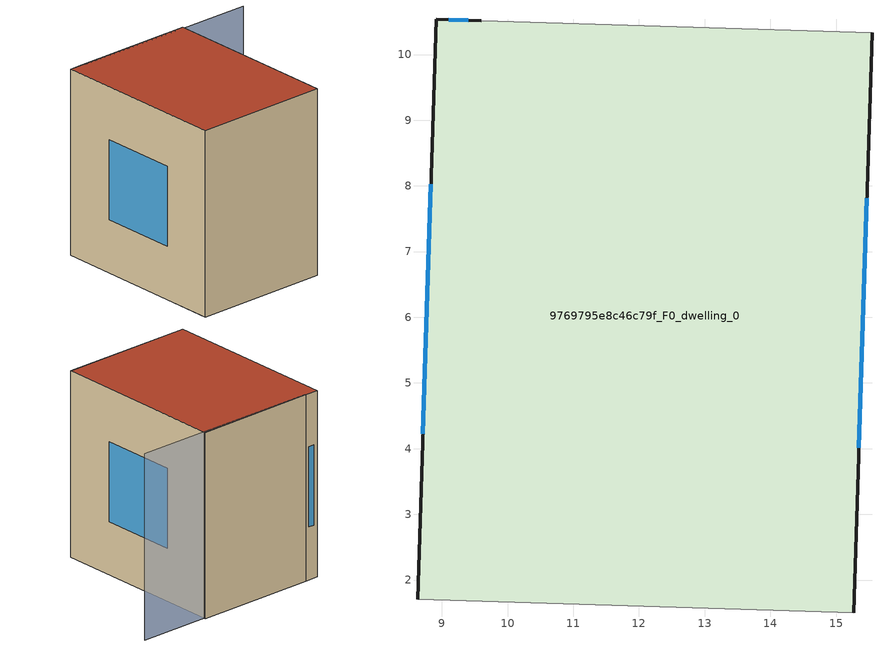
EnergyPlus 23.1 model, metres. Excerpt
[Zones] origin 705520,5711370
9769795e8c46c79f_F0_dwelling_0
 floor ground (EU_floor_Construction): 15.55,10.33 15.27,1.5 8.63,1.71 8.91,10.54 9.6,10.51 z0
 wall outside (EU_wall_Construction): 15.27,1.5 15.55,10.33 / 9.6,10.51 8.91,10.54 8.63,1.71 z0:9
 wall adiabatic (EU_wall_Construction): 15.55,10.33 9.6,10.51 / 8.63,1.71 15.27,1.5 z0:9
 window (EU_Window_Construction): 15.35,4.02 15.47,7.81 / 8.83,8.02 8.71,4.23 / 9.4,10.52 9.11,10.53 z2.56:6.44
 roof outside (EU_roof_Construction): 15.27,1.5 15.55,10.33 9.6,10.51 8.91,10.54 8.63,1.71 z9
shading: 19.03,10.09 9.6,10.47 z0:9
[Building]
EU S2 Campaign: North Axis=0; Terrain=City; Solar Distribution=FullExterior
[Site:Location]
London: Latitude=51.5; Longitude=-0.5; Time Zone=0; Elevation=25
[SizingPeriod:WeatherFileDays]
AnnualSizingPeriod: Begin Month=1; Begin Day of Month=1; End Month=12; End Day of Month=31; Day of Week for Start Day=Monday; Use Weather File Daylight Saving Period=No; Use Weather File Rain and Snow Indicators=No
[MATERIAL]
EU_InternalMass_Material: Roughness=MediumRough; Thickness=0.1; Conductivity=1; Density=1800; Specific Heat=900; Thermal Absorptance=0.9; Solar Absorptance=0.7; Visible Absorptance=0.7
[MATERIAL:NOMASS] Roughness=MediumRough; Thermal Absorptance=0.9; Solar Absorptance=0.7; Visible Absorptance=0.7
Name | Thermal Resistance
EU_wall_NoMass | 0.71061
EU_roof_NoMass | 2.41608
EU_floor_NoMass | 1.75078
[WINDOWMATERIAL:SIMPLEGLAZINGSYSTEM]
EU_Window_SimpleGlazing: UFactor=2.64892; Solar Heat Gain Coefficient=0.76; Visible Transmittance=0.76
[CONSTRUCTION]
EU_wall_Construction: EU_wall_NoMass
EU_roof_Construction: EU_roof_NoMass
EU_floor_Construction: EU_floor_NoMass
EU_InternalMass_Construction: EU_InternalMass_Material
EU_Window_Construction: EU_Window_SimpleGlazing
[ZONE]
9769795e8c46c79f_F0_dwelling_0: Type=1; Multiplier=1; Ceiling Height=autocalculate; Volume=527.889; Floor Area=autocalculate; Part of Total Floor Area=Yes
[INTERNALMASS]
9769795e8c46c79f_F0_dwelling_0_EU_InternalMass: Construction=EU_InternalMass_Construction; Zone or ZoneList=9769795e8c46c79f_F0_dwelling_0; Surface Area=58.6543
[OTHEREQUIPMENT]
EU_Step8_InternalGain_9769795e8c46c79f_F0_dwelling_0_f000: Fuel Type=Electricity; Zone or ZoneList or Space or SpaceList=9769795e8c46c79f_F0_dwelling_0; Schedule=EU_Step8_GainSchedule_9769795e8c46c79f_F0_dwelling_0_f000; Design Level Calculation Method=Watts/Area; Power per Zone Floor Area=1; Fraction Latent=0; Fraction Radiant=0; Fraction Lost=0; Carbon Dioxide Generation Rate=0; EndUse Subcategory=EU_Step8_InternalGains
[ZONEVENTILATION:DESIGNFLOWRATE]
EU_ConstantAir_9769795e8c46c79f_F0_dwelling_0: Zone or ZoneList or Space or SpaceList=9769795e8c46c79f_F0_dwelling_0; Schedule=EU_AlwaysOn; Design Flow Rate Calculation Method=AirChanges/Hour; Air Changes per Hour=0.496673; Ventilation Type=Natural; Fan Pressure Rise=0; Fan Total Efficiency=1; Constant Term Coefficient=1; Temperature Term Coefficient=0; Velocity Term Coefficient=0; Velocity Squared Term Coefficient=0; Minimum Indoor Temperature=-100; Maximum Indoor Temperature=100; Delta Temperature=-100; Minimum Outdoor Temperature=-100; Maximum Outdoor Temperature=100; Maximum Wind Speed=40
[HVACTEMPLATE:THERMOSTAT]
EU_HeatOnly_9769795e8c46c79f_F0_dwelling_0: Constant Heating Setpoint=20; Constant Cooling Setpoint=50
[HVACTEMPLATE:ZONE:IDEALLOADSAIRSYSTEM]
9769795e8c46c79f_F0_dwelling_0: Template Thermostat=EU_HeatOnly_9769795e8c46c79f_F0_dwelling_0; System Availability Schedule=EU_AlwaysOn; Maximum Heating Supply Air Temperature=50; Minimum Cooling Supply Air Temperature=13; Maximum Heating Supply Air Humidity Ratio=0.0156; Minimum Cooling Supply Air Humidity Ratio=0.0077; Heating Limit=NoLimit; Cooling Limit=NoLimit; Heating Availability Schedule=EU_AlwaysOn; Cooling Availability Schedule=EU_CoolingOff; Dehumidification Control Type=ConstantSensibleHeatRatio; Cooling Sensible Heat Ratio=0.7; Dehumidification Setpoint=60; Humidification Control Type=None; Humidification Setpoint=30; Outdoor Air Method=None; Outdoor Air Flow Rate per Person=0.00944; Outdoor Air Flow Rate per Zone Floor Area=0; Outdoor Air Flow Rate per Zone=0; Demand Controlled Ventilation Type=None; Outdoor Air Economizer Type=NoEconomizer; Heat Recovery Type=None; Sensible Heat Recovery Effectiveness=0.7; Latent Heat Recovery Effectiveness=0.65
[SIZING:ZONE]
9769795e8c46c79f_F0_dwelling_0: Zone Cooling Design Supply Air Temperature Input Method=SupplyAirTemperature; Zone Cooling Design Supply Air Temperature=13; Zone Heating Design Supply Air Temperature Input Method=SupplyAirTemperature; Zone Heating Design Supply Air Temperature=50; Zone Cooling Design Supply Air Humidity Ratio=0.008; Zone Heating Design Supply Air Humidity Ratio=0.008; Cooling Design Air Flow Method=DesignDay; Cooling Design Air Flow Rate=0; Cooling Minimum Air Flow per Zone Floor Area=0.000762; Cooling Minimum Air Flow=0; Cooling Minimum Air Flow Fraction=0.2; Heating Design Air Flow Method=DesignDay; Heating Design Air Flow Rate=0; Heating Maximum Air Flow per Zone Floor Area=0.002032; Heating Maximum Air Flow=0.141576; Heating Maximum Air Flow Fraction=0.3; Account for Dedicated Outdoor Air System=No; Dedicated Outdoor Air System Control Strategy=NeutralSupplyAir; Dedicated Outdoor Air Low Setpoint Temperature for Design=autosize; Dedicated Outdoor Air High Setpoint Temperature for Design=autosize; Zone Load Sizing Method=Sensible Load Only No Latent Load; Zone Latent Cooling Design Supply Air Humidity Ratio Input Method=HumidityRatioDifference; Zone Cooling Design Supply Air Humidity Ratio Difference=0.005; Zone Latent Heating Design Supply Air Humidity Ratio Input Method=HumidityRatioDifference; Zone Humidification Design Supply Air Humidity Ratio Difference=0.005
[SCHEDULE:CONSTANT]
Name | Hourly Value
EU_AlwaysOn | 1
EU_CoolingOff | 0
[SCHEDULE:FILE]
EU_Step8_GainSchedule_9769795e8c46c79f_F0_dwelling_0_f000: File=../../schedules/9769795e8c46c79f/9769795e8c46c79f_F0_dwelling_0_f000_gain.csv; Column Number=1; Rows to Skip at Top=0; Number of Hours of Data=8760; Column Separator=Comma; Interpolate to Timestep=No; Minutes per Item=60; Adjust Schedule for Daylight Savings=Yes
